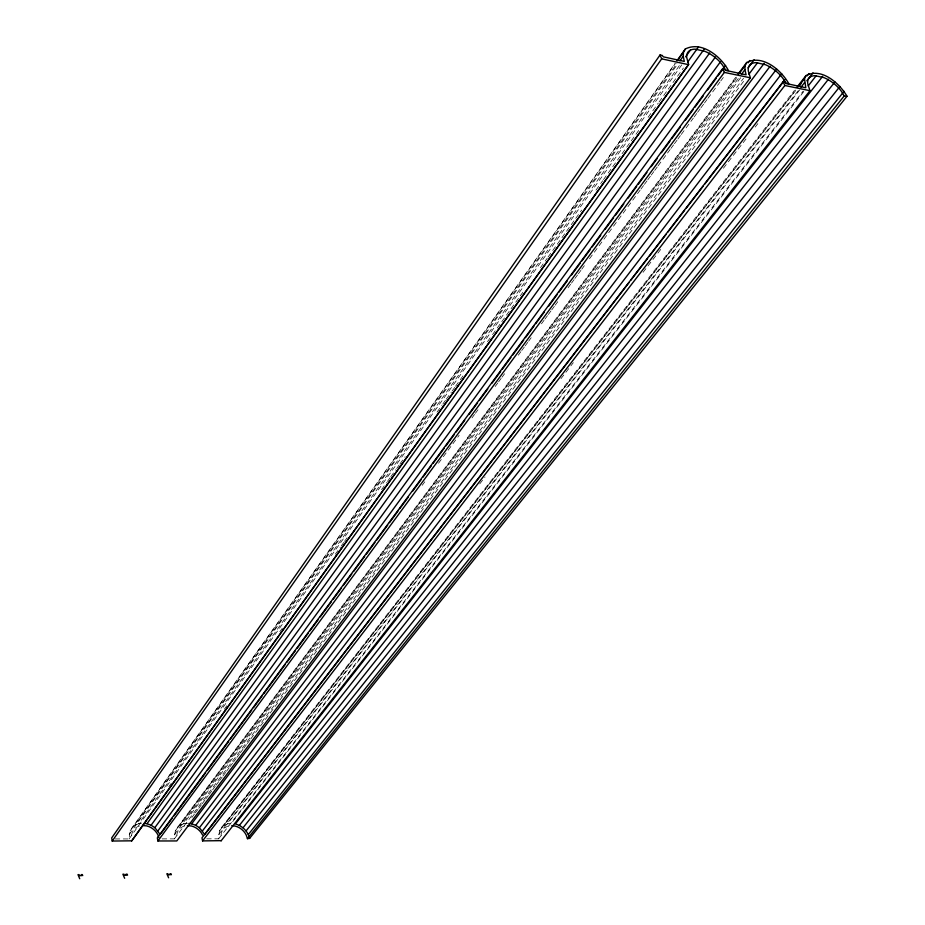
<?xml version="1.0" encoding="UTF-8"?>
<svg xmlns="http://www.w3.org/2000/svg" width="925" height="925" viewBox="0 0 925 925"><rect width="100%" height="100%" fill="white"/><g stroke="black" fill="none" stroke-linecap="round" stroke-linejoin="round"><path stroke-width="0.69" stroke-dasharray="4.62 3.47" d="M206.668 838.836L218.647 838.825L219.479 830.881L221.318 827.771L794.494 90.384M162.106 838.894L174.351 838.882L175.322 830.847L177.253 827.702L735.514 77.561M115.162 838.952L129.072 838.94L130.182 830.812L132.194 827.632L675.319 63.085M130.182 830.812L675.134 63.883M132.194 827.632L135.108 825.204L676.927 63.443M129.211 834.523L677.366 64.438M135.108 825.204L138.715 823.689L679.725 65.074M129.072 838.94L682.037 64.507M168.836 786.77L171.356 783.244M224.324 709.255L226.845 705.729M279.824 631.74L282.345 628.225M335.312 554.225L340.354 547.184M341.198 546.004L343.718 542.489M344.562 541.31L347.083 537.783M381.551 489.637L386.604 482.584M387.436 481.416L389.968 477.89M390.801 476.722L395.854 469.669M396.686 468.489L399.218 464.974M400.051 463.795L405.104 456.753M437.051 412.122L442.092 405.069M442.936 403.901L445.457 400.375M446.301 399.207L451.342 392.154M452.186 390.986L454.707 387.459M455.551 386.28L463.957 374.544M487.498 341.649L491.707 335.787M492.539 334.607L500.945 322.86M501.789 321.692L510.195 309.944M511.039 308.765L519.445 297.029M520.289 295.85L522.81 292.323M540.466 267.66L547.195 258.272M548.039 257.092L556.445 245.345M557.289 244.177L565.695 232.429M566.528 231.25L574.945 219.514M575.778 218.335L581.663 210.114M595.966 190.145L602.684 180.757M603.528 179.577L611.934 167.83M612.778 166.662L621.184 154.914M622.028 153.747L630.434 141.999M631.278 140.82L639.684 129.084M648.09 117.336L658.184 103.242M659.016 102.062L667.434 90.326M668.266 89.147L676.672 77.399M677.516 76.232L683.402 68.011M422.228 485.29L424.806 481.798M438.531 463.217L459.124 435.328M471.981 417.903L474.56 414.412M475.415 413.255L477.994 409.775M495.141 386.534L497.719 383.042M498.575 381.886L501.153 378.406M502.009 377.238L504.587 373.758M518.312 355.165L520.879 351.673M521.735 350.517L524.313 347.037M525.169 345.869L527.747 342.389M528.603 341.221L531.17 337.741M541.472 323.796L544.039 320.304M544.894 319.148L547.473 315.656M548.328 314.5L550.907 311.02M551.762 309.852L554.329 306.372M555.197 305.204L557.763 301.723M568.054 287.779L570.632 284.287M571.488 283.131L574.067 279.651M574.922 278.483L577.501 275.002M578.356 273.835L580.923 270.354M581.79 269.187L584.357 265.706M589.502 258.734L640.112 190.18M640.979 189.024L643.546 185.532M644.401 184.376L646.98 180.895M647.835 179.727L650.414 176.247M651.269 175.079L653.836 171.599M654.703 170.431L657.27 166.951M658.126 165.783L666.705 154.163M667.561 153.007L670.139 149.526M670.995 148.358L673.573 144.878M674.429 143.71L676.996 140.23M677.863 139.062L680.43 135.582M681.286 134.414L693.299 118.146M694.155 116.989L696.733 113.509M697.589 112.341L700.167 108.861M701.023 107.693L703.59 104.213M704.457 103.045L707.024 99.565M707.879 98.397L719.893 82.14M720.748 80.972L723.327 77.492M175.322 830.847L736.427 77.191M177.253 827.702L180.063 825.297L736.867 77.873M174.42 834.523L738.878 77.781M180.063 825.297L183.566 823.805L741.133 77.133M174.351 838.882L743.515 78.278M191.857 817.515L194.458 814.046M195.314 812.89L197.915 809.421M198.782 808.265L201.384 804.796M202.251 803.64L204.853 800.171M205.72 799.015L208.31 795.558M209.177 794.402L211.779 790.933M212.646 789.777L215.248 786.308M216.115 785.152L218.705 781.683M219.572 780.527L222.173 777.058M223.041 775.902L225.642 772.433M226.509 771.277L229.111 767.808M229.967 766.652L232.568 763.183M233.435 762.027L236.037 758.558M236.904 757.402L239.506 753.933M240.373 752.777L242.963 749.308M243.83 748.163L246.432 744.694M247.299 743.538L249.9 740.069M250.767 738.913L745.434 78.845M479.728 483.891L485.035 477.034M560.966 378.672L573.327 362.669M643.072 272.308L660.728 249.438M723.419 168.234L748.14 136.218M755.205 127.072L757.853 123.638M219.479 830.881L795.639 90.06M221.318 827.771L224.035 825.389L795.616 90.662M218.658 834.512L798.287 90.662M224.035 825.389L227.446 823.909L799.674 89.933M218.647 838.825L803.143 91.17M803.756 91.598L231.308 823.412L227.446 823.909M183.566 823.805L187.521 823.296M138.715 823.689L141.421 823.354M221.006 835.09A14.291 11.713 39.2 0 1 228.475 826.071M176.814 835.113A14.442 11.979 37.5 0 1 184.584 825.979M131.639 835.125A14.603 12.245 35.5 0 1 139.721 825.898"/><path stroke-width="1.39" d="M221.352 840.652L202.575 840.894L201.985 837.83L783.14 81.701L785.232 82.163L786.157 83.493L805.814 87.759L804.507 78.671L806.01 75.561C821.493 67.328 839.484 83.238 847.011 96.258L249.634 838.385L247.449 838.674L246.235 835.09A14.291 11.713 39.2 0 0 235.216 826.083L231.759 825.643M744.914 69.676L745.053 65.617L746.729 62.484C762.651 54.274 781.174 70.046 788.759 83.608L785.834 83.296L783.14 78.671A22.732 11.458 37 0 0 765.426 64.692L756.118 62.634A22.732 11.458 37 0 0 748.325 71.075L750.372 77.804L176.814 840.941L157.898 840.975L157.343 837.865L722.679 68.566L724.853 69.04L725.767 70.392L746.105 74.809L744.914 69.676L741.468 74.301M683.228 56.205L683.506 52.101L685.356 48.956C701.728 40.769 720.841 56.39 728.472 70.52L725.443 70.196L722.783 65.502A23.137 11.863 36.3 0 0 704.792 51.28L695.161 49.152A23.137 11.863 36.3 0 0 686.743 57.639L688.639 64.438L131.836 840.813L112.214 841.045L111.694 837.911L660.068 54.957L662.312 55.442L663.237 56.818L684.303 61.397L683.228 56.205L679.887 60.911M112.214 841.045L661.676 58.842L660.068 54.957M676.996 60.726L685.356 48.956M677.643 60.345L683.506 52.101M685.598 56.83L690.628 49.777M687.61 62.137L698.537 46.863M131.558 841.022L688.639 64.438M144.173 823.354L146.994 823.712L704.457 48.759M146.994 823.712L151.11 825.239L709.672 52.968M160.198 834.523L154.845 827.667L715.464 56.945M157.944 830.835L720.598 61.593M161.054 833.356L172.177 818.232M173.888 815.908L205.535 772.861M207.246 770.525L228.625 741.445M230.337 739.11L251.727 710.03M253.438 707.706L261.995 696.062M263.694 693.738L285.085 664.647M286.796 662.323L295.353 650.691M297.064 648.367L308.175 633.243M309.887 630.908L318.443 619.276M320.154 616.952L331.277 601.828M332.988 599.493L341.533 587.861M343.244 585.537L351.801 573.905M353.512 571.569L364.635 556.445M366.346 554.121L374.903 542.489M376.602 540.154L387.725 525.03M389.437 522.706L397.993 511.074M399.704 508.75L408.26 497.107M412.538 491.291L421.083 479.659M422.794 477.335L431.351 465.691M433.062 463.367L444.185 448.243M445.896 445.919L454.441 434.288M456.152 431.952L464.708 420.32M468.987 414.504L477.543 402.872M479.254 400.537L487.81 388.905M492.077 383.089L500.633 371.457M502.344 369.133L510.901 357.489M512.612 355.165L523.735 340.042M525.446 337.717L533.991 326.074M535.702 323.75L544.258 312.118M548.537 306.302L557.093 294.659M558.804 292.335L567.349 280.703M571.627 274.887L580.183 263.255M581.894 260.919L590.451 249.287M592.162 246.963L600.718 235.332M604.985 229.504L613.541 217.872M615.252 215.548L623.808 203.916M628.087 198.1L636.643 186.457M638.354 184.133L646.899 172.501M651.177 166.685L657.166 158.533M661.444 152.718L670.001 141.086M671.712 138.762L680.257 127.118M685.39 120.146L693.091 109.67M694.802 107.346L703.358 95.703M707.637 89.887L716.193 78.255M717.893 75.931L725.593 65.455M157.898 840.975L724.344 72.404L722.679 68.566M738.092 74.081L746.729 62.484M739.017 73.722L745.053 65.617M748.094 62.819L749.817 60.495M748.048 67.872L754.106 59.767M748.903 74.22L757.563 62.669M188.908 823.47L191.672 823.817L764.166 63.351M191.672 823.817L195.718 825.331L770.074 66.323M629.116 282.483L204.737 834.512L199.407 827.736L776.618 69.086M202.483 830.87L781.694 73.665M630.873 280.183L647.604 258.422M649.362 256.132L666.093 234.372M667.862 232.083L684.581 210.322M686.35 208.032L703.069 186.272M704.838 183.983L784.955 79.758M202.575 840.894L784.851 85.493L783.14 81.701M797.153 86.962L806.01 75.561M798.298 86.649L804.507 78.671M799.165 86.106L800.934 83.828M807.143 75.85L808.913 73.572M800.946 87.251L804.507 82.695M806.785 80.81L813.006 72.832M808.207 85.909L816.22 75.665M221.087 840.86L809.988 90.708L807.826 84.059A22.362 11.065 37.7 0 1 815.029 75.665L824.025 77.654A22.362 11.065 37.7 0 1 841.461 91.402L844.201 95.969L847.011 96.258M822.672 76.312L235.378 823.932C242.246 825.794 248.016 831.378 249.634 838.385M239.355 825.424L828.442 79.226M242.998 827.806L834.905 81.932M246.062 830.904L839.923 86.441M248.316 834.512L844.051 91.332M247.449 838.674L844.201 95.969M809.988 90.708L784.851 85.493M750.372 77.804L724.344 72.404M187.382 825.62L191.475 826.002A14.442 11.979 37.5 0 1 202.598 835.102M142.589 825.539L146.763 825.909A14.603 12.245 35.5 0 1 158.013 835.113L158.788 837.564M661.676 58.842L688.316 64.611M151.11 825.239L154.845 827.667M195.718 825.331L199.407 827.736M171.414 874.738L170.975 873.732L169.946 873.743L170.385 874.738L168.315 874.761L167.876 873.755L166.847 873.767L168.604 877.79M127.557 875.177L127.118 874.16L126.066 874.171L126.505 875.189L124.389 875.2L123.95 874.194L122.898 874.194L124.644 878.264M82.741 875.628L82.313 874.599L81.238 874.611L81.666 875.628L79.504 875.651L79.076 874.634L77.989 874.634L79.712 878.75"/></g></svg>
